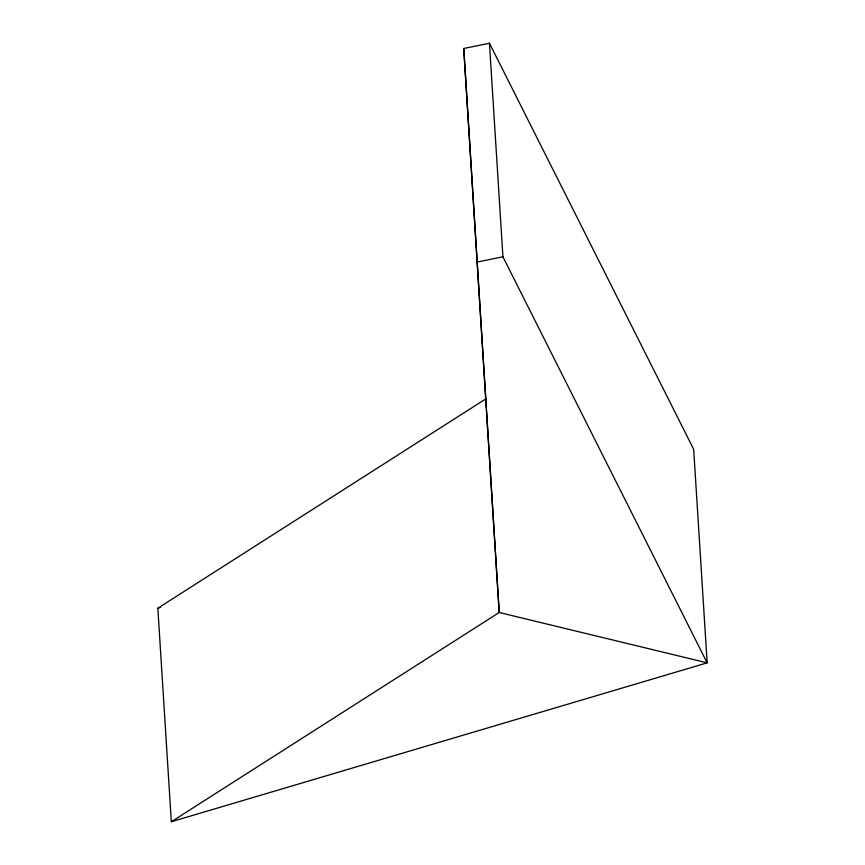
<?xml version="1.0" encoding="UTF-8"?>
<svg xmlns="http://www.w3.org/2000/svg" width="865" height="865" viewBox="0 0 865 865"><rect width="100%" height="100%" fill="white"/><g stroke="black" fill="none" stroke-linecap="round" stroke-linejoin="round"><path stroke-width="1.3" d="M157.841 608.203L485.73 398.949L463.748 48.483L489.449 43.25L693.676 449.303L707.159 662.85L171.324 821.75L157.841 608.203L160.436 607.435M171.324 821.75L499.213 612.496L707.159 662.85L502.933 256.797L489.449 43.25M477.231 262.03L502.933 256.797M463.748 48.483L499.213 612.496L485.73 398.949"/></g></svg>
